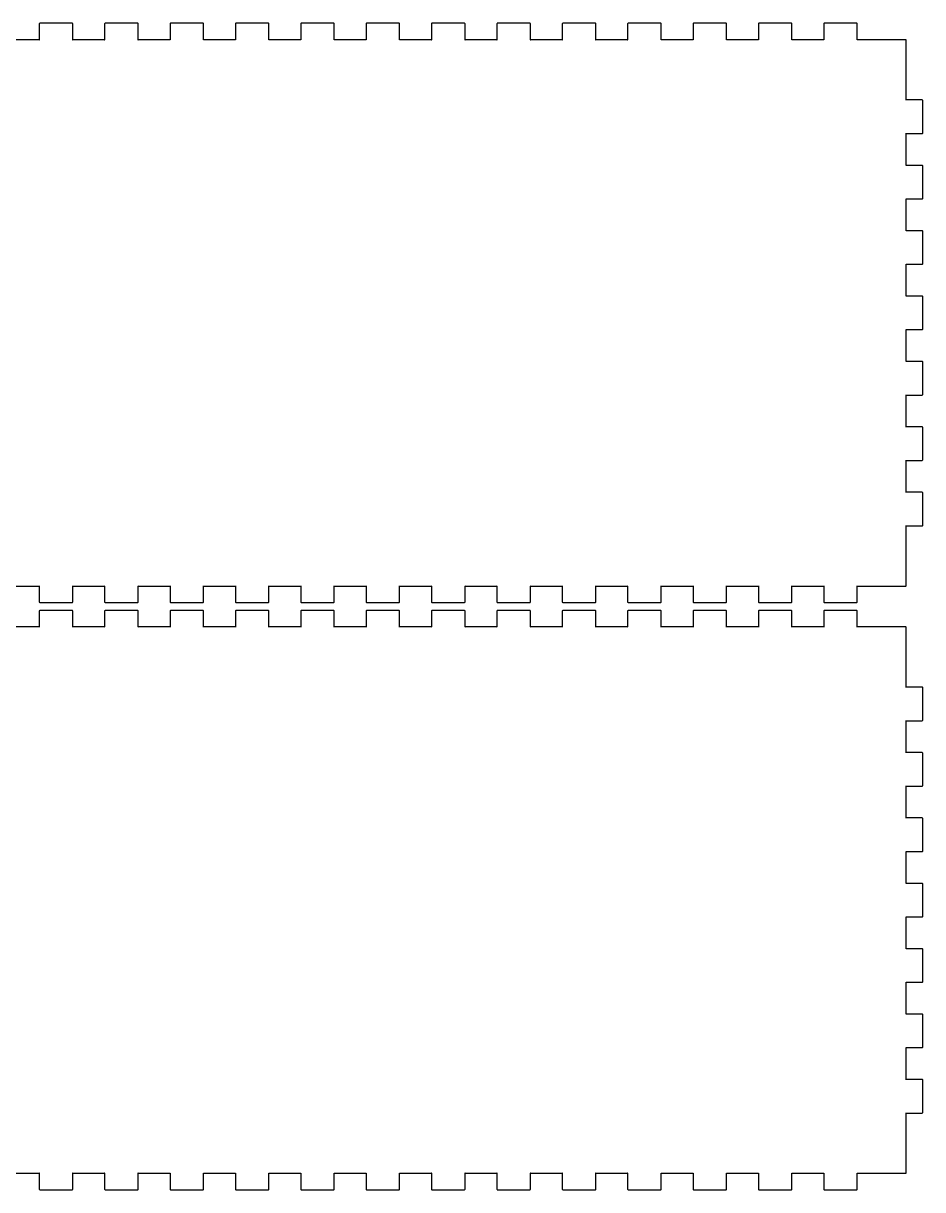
# Model space of a CAD drawing. Extents: x 0 to 440, y 0 to 679.
# Drawn here: x 220.2 to 440.3, y 0.1 to 285.5 of the extents above; entities that cross this region are included whole.
import ezdxf

# ---------------------------------------------------------------- set-up
doc = ezdxf.new("R2010")
doc.units = 0
doc.layers.add('Enclosure', color=7, linetype='CONTINUOUS')

msp = doc.modelspace()

# ---------------------------------------------------------------- linework, layer by layer
at = {"layer": 'Enclosure', "color": 7}
for points in [[(232.223116, 285.499783), (224.223112, 285.499783)], [(248.223124, 285.499783), (240.22312, 285.499783)], [(264.223132, 285.499783), (256.223128, 285.499783)], [(280.22314, 285.499783), (272.223136, 285.499783)], [(296.223148, 285.499783), (288.223144, 285.499783)], [(312.223156, 285.499783), (304.223152, 285.499783)], [(328.223164, 285.499783), (320.22316, 285.499783)], [(344.223172, 285.499783), (336.223168, 285.499783)], [(360.22318, 285.499783), (352.223176, 285.499783)], [(376.223188, 285.499783), (368.223184, 285.499783)], [(392.223196, 285.499783), (384.223192, 285.499783)], [(408.223204, 285.499783), (400.2232, 285.499783)], [(424.223212, 285.499783), (416.223208, 285.499783)], [(224.123112, 285.399783), (224.123112, 281.499781), (216.323108, 281.499781), (216.323108, 285.399783)], [(240.12312, 285.399783), (240.12312, 281.499781), (232.323116, 281.499781), (232.323116, 285.399783)], [(256.123128, 285.399783), (256.123128, 281.499781), (248.323124, 281.499781), (248.323124, 285.399783)], [(272.123136, 285.399783), (272.123136, 281.499781), (264.323132, 281.499781), (264.323132, 285.399783)], [(288.123144, 285.399783), (288.123144, 281.499781), (280.32314, 281.499781), (280.32314, 285.399783)], [(304.123152, 285.399783), (304.123152, 281.499781), (296.323148, 281.499781), (296.323148, 285.399783)], [(320.12316, 285.399783), (320.12316, 281.499781), (312.323156, 281.499781), (312.323156, 285.399783)], [(336.123168, 285.399783), (336.123168, 281.499781), (328.323164, 281.499781), (328.323164, 285.399783)], [(352.123176, 285.399783), (352.123176, 281.499781), (344.323172, 281.499781), (344.323172, 285.399783)], [(368.123184, 285.399783), (368.123184, 281.499781), (360.32318, 281.499781), (360.32318, 285.399783)], [(384.123192, 285.399783), (384.123192, 281.499781), (376.323188, 281.499781), (376.323188, 285.399783)], [(400.1232, 285.399783), (400.1232, 281.499781), (392.323196, 281.499781), (392.323196, 285.399783)], [(416.123208, 285.399783), (416.123208, 281.499781), (408.323204, 281.499781), (408.323204, 285.399783)], [(436.223218, 281.499781), (424.323212, 281.499781), (424.323212, 285.399783)], [(440.22322, 266.749774), (436.323218, 266.749774), (436.323218, 281.399781)], [(440.32322, 258.649769), (440.32322, 266.649774)], [(440.22322, 250.749766), (436.323218, 250.749766), (436.323218, 258.549769), (440.22322, 258.549769)], [(440.32322, 242.649761), (440.32322, 250.649765)], [(440.22322, 234.749758), (436.323218, 234.749758), (436.323218, 242.549761), (440.22322, 242.549761)], [(440.32322, 226.649753), (440.32322, 234.649757)], [(440.22322, 218.74975), (436.323218, 218.74975), (436.323218, 226.549753), (440.22322, 226.549753)], [(440.32322, 210.649745), (440.32322, 218.649749)], [(440.22322, 202.749742), (436.323218, 202.749742), (436.323218, 210.549745), (440.22322, 210.549745)], [(440.32322, 194.649737), (440.32322, 202.649741)], [(440.22322, 186.749733), (436.323218, 186.749733), (436.323218, 194.549737), (440.22322, 194.549737)], [(440.32322, 178.649729), (440.32322, 186.649733)], [(440.22322, 170.749725), (436.323218, 170.749725), (436.323218, 178.549729), (440.22322, 178.549729)], [(440.32322, 162.649721), (440.32322, 170.649725)], [(436.323218, 147.899714), (436.323218, 162.549721), (440.22322, 162.549721)], [(216.323108, 143.899712), (216.323108, 147.799714), (224.123112, 147.799714), (224.123112, 143.899712)], [(232.323116, 143.899712), (232.323116, 147.799714), (240.12312, 147.799714), (240.12312, 143.899712)], [(248.323124, 143.899712), (248.323124, 147.799714), (256.123128, 147.799714), (256.123128, 143.899712)], [(264.323132, 143.899712), (264.323132, 147.799714), (272.123136, 147.799714), (272.123136, 143.899712)], [(280.32314, 143.899712), (280.32314, 147.799714), (288.123144, 147.799714), (288.123144, 143.899712)], [(296.323148, 143.899712), (296.323148, 147.799714), (304.123152, 147.799714), (304.123152, 143.899712)], [(312.323156, 143.899712), (312.323156, 147.799714), (320.12316, 147.799714), (320.12316, 143.899712)], [(328.323164, 143.899712), (328.323164, 147.799714), (336.123168, 147.799714), (336.123168, 143.899712)], [(344.323172, 143.899712), (344.323172, 147.799714), (352.123176, 147.799714), (352.123176, 143.899712)], [(360.32318, 143.899712), (360.32318, 147.799714), (368.123184, 147.799714), (368.123184, 143.899712)], [(376.323188, 143.899712), (376.323188, 147.799714), (384.123192, 147.799714), (384.123192, 143.899712)], [(392.323196, 143.899712), (392.323196, 147.799714), (400.1232, 147.799714), (400.1232, 143.899712)], [(408.323204, 143.899712), (408.323204, 147.799714), (416.123208, 147.799714), (416.123208, 143.899712)], [(424.323212, 143.899712), (424.323212, 147.799714), (436.223218, 147.799714)], [(224.223112, 143.799712), (232.223116, 143.799712)], [(240.22312, 143.799712), (248.223124, 143.799712)], [(256.223128, 143.799712), (264.223132, 143.799712)], [(272.223136, 143.799712), (280.22314, 143.799712)], [(288.223144, 143.799712), (296.223148, 143.799712)], [(304.223152, 143.799712), (312.223156, 143.799712)], [(320.22316, 143.799712), (328.223164, 143.799712)], [(336.223168, 143.799712), (344.223172, 143.799712)], [(352.223176, 143.799712), (360.22318, 143.799712)], [(368.223184, 143.799712), (376.223188, 143.799712)], [(384.223192, 143.799712), (392.223196, 143.799712)], [(400.2232, 143.799712), (408.223204, 143.799712)], [(416.223208, 143.799712), (424.223212, 143.799712)], [(224.123112, 141.699711), (224.123112, 137.799709), (216.323108, 137.799709), (216.323108, 141.699711)], [(232.223116, 141.799711), (224.223112, 141.799711)], [(240.12312, 141.699711), (240.12312, 137.799709), (232.323116, 137.799709), (232.323116, 141.699711)], [(248.223124, 141.799711), (240.22312, 141.799711)], [(256.123128, 141.699711), (256.123128, 137.799709), (248.323124, 137.799709), (248.323124, 141.699711)], [(264.223132, 141.799711), (256.223128, 141.799711)], [(272.123136, 141.699711), (272.123136, 137.799709), (264.323132, 137.799709), (264.323132, 141.699711)], [(280.22314, 141.799711), (272.223136, 141.799711)], [(288.123144, 141.699711), (288.123144, 137.799709), (280.32314, 137.799709), (280.32314, 141.699711)], [(296.223148, 141.799711), (288.223144, 141.799711)], [(304.123152, 141.699711), (304.123152, 137.799709), (296.323148, 137.799709), (296.323148, 141.699711)], [(312.223156, 141.799711), (304.223152, 141.799711)], [(320.12316, 141.699711), (320.12316, 137.799709), (312.323156, 137.799709), (312.323156, 141.699711)], [(328.223164, 141.799711), (320.22316, 141.799711)], [(336.123168, 141.699711), (336.123168, 137.799709), (328.323164, 137.799709), (328.323164, 141.699711)], [(344.223172, 141.799711), (336.223168, 141.799711)], [(352.123176, 141.699711), (352.123176, 137.799709), (344.323172, 137.799709), (344.323172, 141.699711)], [(360.22318, 141.799711), (352.223176, 141.799711)], [(368.123184, 141.699711), (368.123184, 137.799709), (360.32318, 137.799709), (360.32318, 141.699711)], [(376.223188, 141.799711), (368.223184, 141.799711)], [(384.123192, 141.699711), (384.123192, 137.799709), (376.323188, 137.799709), (376.323188, 141.699711)], [(392.223196, 141.799711), (384.223192, 141.799711)], [(400.1232, 141.699711), (400.1232, 137.799709), (392.323196, 137.799709), (392.323196, 141.699711)], [(408.223204, 141.799711), (400.2232, 141.799711)], [(416.123208, 141.699711), (416.123208, 137.799709), (408.323204, 137.799709), (408.323204, 141.699711)], [(424.223212, 141.799711), (416.223208, 141.799711)], [(436.223218, 137.799709), (424.323212, 137.799709), (424.323212, 141.699711)], [(440.22322, 123.049702), (436.323218, 123.049702), (436.323218, 137.699709)], [(440.32322, 114.949698), (440.32322, 122.949702)], [(440.22322, 107.049694), (436.323218, 107.049694), (436.323218, 114.849698), (440.22322, 114.849698)], [(440.32322, 98.94969), (440.32322, 106.949694)], [(440.22322, 91.049686), (436.323218, 91.049686), (436.323218, 98.849689), (440.22322, 98.849689)], [(440.32322, 82.949682), (440.32322, 90.949686)], [(440.22322, 75.049678), (436.323218, 75.049678), (436.323218, 82.849681), (440.22322, 82.849681)], [(440.32322, 66.949674), (440.32322, 74.949678)], [(440.22322, 59.04967), (436.323218, 59.04967), (436.323218, 66.849673), (440.22322, 66.849673)], [(440.32322, 50.949666), (440.32322, 58.94967)], [(440.22322, 43.049662), (436.323218, 43.049662), (436.323218, 50.849665), (440.22322, 50.849665)], [(440.32322, 34.949657), (440.32322, 42.949662)], [(440.22322, 27.049654), (436.323218, 27.049654), (436.323218, 34.849657), (440.22322, 34.849657)], [(440.32322, 18.949649), (440.32322, 26.949653)], [(436.323218, 4.199642), (436.323218, 18.849649), (440.22322, 18.849649)], [(216.323108, 0.19964), (216.323108, 4.099642), (224.123112, 4.099642), (224.123112, 0.19964)], [(232.323116, 0.19964), (232.323116, 4.099642), (240.12312, 4.099642), (240.12312, 0.19964)], [(248.323124, 0.19964), (248.323124, 4.099642), (256.123128, 4.099642), (256.123128, 0.19964)], [(264.323132, 0.19964), (264.323132, 4.099642), (272.123136, 4.099642), (272.123136, 0.19964)], [(280.32314, 0.19964), (280.32314, 4.099642), (288.123144, 4.099642), (288.123144, 0.19964)], [(296.323148, 0.19964), (296.323148, 4.099642), (304.123152, 4.099642), (304.123152, 0.19964)], [(312.323156, 0.19964), (312.323156, 4.099642), (320.12316, 4.099642), (320.12316, 0.19964)], [(328.323164, 0.19964), (328.323164, 4.099642), (336.123168, 4.099642), (336.123168, 0.19964)], [(344.323172, 0.19964), (344.323172, 4.099642), (352.123176, 4.099642), (352.123176, 0.19964)], [(360.32318, 0.19964), (360.32318, 4.099642), (368.123184, 4.099642), (368.123184, 0.19964)], [(376.323188, 0.19964), (376.323188, 4.099642), (384.123192, 4.099642), (384.123192, 0.19964)], [(392.323196, 0.19964), (392.323196, 4.099642), (400.1232, 4.099642), (400.1232, 0.19964)], [(408.323204, 0.19964), (408.323204, 4.099642), (416.123208, 4.099642), (416.123208, 0.19964)], [(424.323212, 0.19964), (424.323212, 4.099642), (436.223218, 4.099642)], [(224.223112, 0.09964), (232.223116, 0.09964)], [(240.22312, 0.09964), (248.223124, 0.09964)], [(256.223128, 0.09964), (264.223132, 0.09964)], [(272.223136, 0.09964), (280.22314, 0.09964)], [(288.223144, 0.09964), (296.223148, 0.09964)], [(304.223152, 0.09964), (312.223156, 0.09964)], [(320.22316, 0.09964), (328.223164, 0.09964)], [(336.223168, 0.09964), (344.223172, 0.09964)], [(352.223176, 0.09964), (360.22318, 0.09964)], [(368.223184, 0.09964), (376.223188, 0.09964)], [(384.223192, 0.09964), (392.223196, 0.09964)], [(400.2232, 0.09964), (408.223204, 0.09964)], [(416.223208, 0.09964), (424.223212, 0.09964)]]:
    msp.add_lwpolyline(points, dxfattribs=at)
for points in [[(224.223112, 285.499783), (224.168112, 285.499783), (224.123112, 285.454783), (224.123112, 285.399783)], [(232.323116, 285.399783), (232.323116, 285.454783), (232.278116, 285.499783), (232.223116, 285.499783)], [(240.22312, 285.499783), (240.16812, 285.499783), (240.12312, 285.454783), (240.12312, 285.399783)], [(248.323124, 285.399783), (248.323124, 285.454783), (248.278124, 285.499783), (248.223124, 285.499783)], [(256.223128, 285.499783), (256.168128, 285.499783), (256.123128, 285.454783), (256.123128, 285.399783)], [(264.323132, 285.399783), (264.323132, 285.454783), (264.278132, 285.499783), (264.223132, 285.499783)], [(272.223136, 285.499783), (272.168136, 285.499783), (272.123136, 285.454783), (272.123136, 285.399783)], [(280.32314, 285.399783), (280.32314, 285.454783), (280.27814, 285.499783), (280.22314, 285.499783)], [(288.223144, 285.499783), (288.168144, 285.499783), (288.123144, 285.454783), (288.123144, 285.399783)], [(296.323148, 285.399783), (296.323148, 285.454783), (296.278148, 285.499783), (296.223148, 285.499783)], [(304.223152, 285.499783), (304.168152, 285.499783), (304.123152, 285.454783), (304.123152, 285.399783)], [(312.323156, 285.399783), (312.323156, 285.454783), (312.278156, 285.499783), (312.223156, 285.499783)], [(320.22316, 285.499783), (320.16816, 285.499783), (320.12316, 285.454783), (320.12316, 285.399783)], [(328.323164, 285.399783), (328.323164, 285.454783), (328.278164, 285.499783), (328.223164, 285.499783)], [(336.223168, 285.499783), (336.168168, 285.499783), (336.123168, 285.454783), (336.123168, 285.399783)], [(344.323172, 285.399783), (344.323172, 285.454783), (344.278172, 285.499783), (344.223172, 285.499783)], [(352.223176, 285.499783), (352.168176, 285.499783), (352.123176, 285.454783), (352.123176, 285.399783)], [(360.32318, 285.399783), (360.32318, 285.454783), (360.27818, 285.499783), (360.22318, 285.499783)], [(368.223184, 285.499783), (368.168184, 285.499783), (368.123184, 285.454783), (368.123184, 285.399783)], [(376.323188, 285.399783), (376.323188, 285.454783), (376.278188, 285.499783), (376.223188, 285.499783)], [(384.223192, 285.499783), (384.168192, 285.499783), (384.123192, 285.454783), (384.123192, 285.399783)], [(392.323196, 285.399783), (392.323196, 285.454783), (392.278196, 285.499783), (392.223196, 285.499783)], [(400.2232, 285.499783), (400.1682, 285.499783), (400.1232, 285.454783), (400.1232, 285.399783)], [(408.323204, 285.399783), (408.323204, 285.454783), (408.278204, 285.499783), (408.223204, 285.499783)], [(416.223208, 285.499783), (416.168208, 285.499783), (416.123208, 285.454783), (416.123208, 285.399783)], [(424.323212, 285.399783), (424.323212, 285.454783), (424.278212, 285.499783), (424.223212, 285.499783)], [(224.123112, 281.499781), (224.123112, 281.399781), (224.223112, 281.499781), (224.123112, 281.499781)], [(232.323116, 281.499781), (232.223116, 281.499781), (232.323116, 281.399781), (232.323116, 281.499781)], [(240.12312, 281.499781), (240.12312, 281.399781), (240.22312, 281.499781), (240.12312, 281.499781)], [(248.323124, 281.499781), (248.223124, 281.499781), (248.323124, 281.399781), (248.323124, 281.499781)], [(256.123128, 281.499781), (256.123128, 281.399781), (256.223128, 281.499781), (256.123128, 281.499781)], [(264.323132, 281.499781), (264.223132, 281.499781), (264.323132, 281.399781), (264.323132, 281.499781)], [(272.123136, 281.499781), (272.123136, 281.399781), (272.223136, 281.499781), (272.123136, 281.499781)], [(280.32314, 281.499781), (280.22314, 281.499781), (280.32314, 281.399781), (280.32314, 281.499781)], [(288.123144, 281.499781), (288.123144, 281.399781), (288.223144, 281.499781), (288.123144, 281.499781)], [(296.323148, 281.499781), (296.223148, 281.499781), (296.323148, 281.399781), (296.323148, 281.499781)], [(304.123152, 281.499781), (304.123152, 281.399781), (304.223152, 281.499781), (304.123152, 281.499781)], [(312.323156, 281.499781), (312.223156, 281.499781), (312.323156, 281.399781), (312.323156, 281.499781)], [(320.12316, 281.499781), (320.12316, 281.399781), (320.22316, 281.499781), (320.12316, 281.499781)], [(328.323164, 281.499781), (328.223164, 281.499781), (328.323164, 281.399781), (328.323164, 281.499781)], [(336.123168, 281.499781), (336.123168, 281.399781), (336.223168, 281.499781), (336.123168, 281.499781)], [(344.323172, 281.499781), (344.223172, 281.499781), (344.323172, 281.399781), (344.323172, 281.499781)], [(352.123176, 281.499781), (352.123176, 281.399781), (352.223176, 281.499781), (352.123176, 281.499781)], [(360.32318, 281.499781), (360.22318, 281.499781), (360.32318, 281.399781), (360.32318, 281.499781)], [(368.123184, 281.499781), (368.123184, 281.399781), (368.223184, 281.499781), (368.123184, 281.499781)], [(376.323188, 281.499781), (376.223188, 281.499781), (376.323188, 281.399781), (376.323188, 281.499781)], [(384.123192, 281.499781), (384.123192, 281.399781), (384.223192, 281.499781), (384.123192, 281.499781)], [(392.323196, 281.499781), (392.223196, 281.499781), (392.323196, 281.399781), (392.323196, 281.499781)], [(400.1232, 281.499781), (400.1232, 281.399781), (400.2232, 281.499781), (400.1232, 281.499781)], [(408.323204, 281.499781), (408.223204, 281.499781), (408.323204, 281.399781), (408.323204, 281.499781)], [(416.123208, 281.499781), (416.123208, 281.399781), (416.223208, 281.499781), (416.123208, 281.499781)], [(424.323212, 281.499781), (424.223212, 281.499781), (424.323212, 281.399781), (424.323212, 281.499781)], [(436.323218, 281.399781), (436.323218, 281.454781), (436.278218, 281.499781), (436.223218, 281.499781)], [(436.323218, 266.749774), (436.223218, 266.749774), (436.323218, 266.649774), (436.323218, 266.749774)], [(440.32322, 266.649774), (440.32322, 266.704774), (440.27822, 266.749774), (440.22322, 266.749774)], [(436.323218, 258.549769), (436.323218, 258.649769), (436.223218, 258.549769), (436.323218, 258.549769)], [(440.22322, 258.549769), (440.27822, 258.549769), (440.32322, 258.594769), (440.32322, 258.649769)], [(436.323218, 250.749766), (436.223218, 250.749766), (436.323218, 250.649765), (436.323218, 250.749766)], [(440.32322, 250.649765), (440.32322, 250.704766), (440.27822, 250.749766), (440.22322, 250.749766)], [(436.323218, 242.549761), (436.323218, 242.649761), (436.223218, 242.549761), (436.323218, 242.549761)], [(440.22322, 242.549761), (440.27822, 242.549761), (440.32322, 242.594761), (440.32322, 242.649761)], [(436.323218, 234.749758), (436.223218, 234.749758), (436.323218, 234.649757), (436.323218, 234.749758)], [(440.32322, 234.649757), (440.32322, 234.704758), (440.27822, 234.749758), (440.22322, 234.749758)], [(436.323218, 226.549753), (436.323218, 226.649753), (436.223218, 226.549753), (436.323218, 226.549753)], [(440.22322, 226.549753), (440.27822, 226.549753), (440.32322, 226.594753), (440.32322, 226.649753)], [(436.323218, 218.74975), (436.223218, 218.74975), (436.323218, 218.649749), (436.323218, 218.74975)], [(440.32322, 218.649749), (440.32322, 218.704749), (440.27822, 218.74975), (440.22322, 218.74975)], [(436.323218, 210.549745), (436.323218, 210.649745), (436.223218, 210.549745), (436.323218, 210.549745)], [(440.22322, 210.549745), (440.27822, 210.549745), (440.32322, 210.594745), (440.32322, 210.649745)], [(436.323218, 202.749742), (436.223218, 202.749742), (436.323218, 202.649741), (436.323218, 202.749742)], [(440.32322, 202.649741), (440.32322, 202.704741), (440.27822, 202.749742), (440.22322, 202.749742)], [(436.323218, 194.549737), (436.323218, 194.649737), (436.223218, 194.549737), (436.323218, 194.549737)], [(440.22322, 194.549737), (440.27822, 194.549737), (440.32322, 194.594737), (440.32322, 194.649737)], [(436.323218, 186.749733), (436.223218, 186.749733), (436.323218, 186.649733), (436.323218, 186.749733)], [(440.32322, 186.649733), (440.32322, 186.704733), (440.27822, 186.749733), (440.22322, 186.749733)], [(436.323218, 178.549729), (436.323218, 178.649729), (436.223218, 178.549729), (436.323218, 178.549729)], [(440.22322, 178.549729), (440.27822, 178.549729), (440.32322, 178.594729), (440.32322, 178.649729)], [(436.323218, 170.749725), (436.223218, 170.749725), (436.323218, 170.649725), (436.323218, 170.749725)], [(440.32322, 170.649725), (440.32322, 170.704725), (440.27822, 170.749725), (440.22322, 170.749725)], [(436.323218, 162.549721), (436.323218, 162.649721), (436.223218, 162.549721), (436.323218, 162.549721)], [(440.22322, 162.549721), (440.27822, 162.549721), (440.32322, 162.594721), (440.32322, 162.649721)], [(224.123112, 147.799714), (224.223112, 147.799714), (224.123112, 147.899714), (224.123112, 147.799714)], [(232.323116, 147.799714), (232.323116, 147.899714), (232.223116, 147.799714), (232.323116, 147.799714)], [(240.12312, 147.799714), (240.22312, 147.799714), (240.12312, 147.899714), (240.12312, 147.799714)], [(248.323124, 147.799714), (248.323124, 147.899714), (248.223124, 147.799714), (248.323124, 147.799714)], [(256.123128, 147.799714), (256.223128, 147.799714), (256.123128, 147.899714), (256.123128, 147.799714)], [(264.323132, 147.799714), (264.323132, 147.899714), (264.223132, 147.799714), (264.323132, 147.799714)], [(272.123136, 147.799714), (272.223136, 147.799714), (272.123136, 147.899714), (272.123136, 147.799714)], [(280.32314, 147.799714), (280.32314, 147.899714), (280.22314, 147.799714), (280.32314, 147.799714)], [(288.123144, 147.799714), (288.223144, 147.799714), (288.123144, 147.899714), (288.123144, 147.799714)], [(296.323148, 147.799714), (296.323148, 147.899714), (296.223148, 147.799714), (296.323148, 147.799714)], [(304.123152, 147.799714), (304.223152, 147.799714), (304.123152, 147.899714), (304.123152, 147.799714)], [(312.323156, 147.799714), (312.323156, 147.899714), (312.223156, 147.799714), (312.323156, 147.799714)], [(320.12316, 147.799714), (320.22316, 147.799714), (320.12316, 147.899714), (320.12316, 147.799714)], [(328.323164, 147.799714), (328.323164, 147.899714), (328.223164, 147.799714), (328.323164, 147.799714)], [(336.123168, 147.799714), (336.223168, 147.799714), (336.123168, 147.899714), (336.123168, 147.799714)], [(344.323172, 147.799714), (344.323172, 147.899714), (344.223172, 147.799714), (344.323172, 147.799714)], [(352.123176, 147.799714), (352.223176, 147.799714), (352.123176, 147.899714), (352.123176, 147.799714)], [(360.32318, 147.799714), (360.32318, 147.899714), (360.22318, 147.799714), (360.32318, 147.799714)], [(368.123184, 147.799714), (368.223184, 147.799714), (368.123184, 147.899714), (368.123184, 147.799714)], [(376.323188, 147.799714), (376.323188, 147.899714), (376.223188, 147.799714), (376.323188, 147.799714)], [(384.123192, 147.799714), (384.223192, 147.799714), (384.123192, 147.899714), (384.123192, 147.799714)], [(392.323196, 147.799714), (392.323196, 147.899714), (392.223196, 147.799714), (392.323196, 147.799714)], [(400.1232, 147.799714), (400.2232, 147.799714), (400.1232, 147.899714), (400.1232, 147.799714)], [(408.323204, 147.799714), (408.323204, 147.899714), (408.223204, 147.799714), (408.323204, 147.799714)], [(416.123208, 147.799714), (416.223208, 147.799714), (416.123208, 147.899714), (416.123208, 147.799714)], [(424.323212, 147.799714), (424.323212, 147.899714), (424.223212, 147.799714), (424.323212, 147.799714)], [(436.223218, 147.799714), (436.278218, 147.799714), (436.323218, 147.844714), (436.323218, 147.899714)], [(224.123112, 143.899712), (224.123112, 143.844712), (224.168112, 143.799712), (224.223112, 143.799712)], [(232.223116, 143.799712), (232.278116, 143.799712), (232.323116, 143.844712), (232.323116, 143.899712)], [(240.12312, 143.899712), (240.12312, 143.844712), (240.16812, 143.799712), (240.22312, 143.799712)], [(248.223124, 143.799712), (248.278124, 143.799712), (248.323124, 143.844712), (248.323124, 143.899712)], [(256.123128, 143.899712), (256.123128, 143.844712), (256.168128, 143.799712), (256.223128, 143.799712)], [(264.223132, 143.799712), (264.278132, 143.799712), (264.323132, 143.844712), (264.323132, 143.899712)], [(272.123136, 143.899712), (272.123136, 143.844712), (272.168136, 143.799712), (272.223136, 143.799712)], [(280.22314, 143.799712), (280.27814, 143.799712), (280.32314, 143.844712), (280.32314, 143.899712)], [(288.123144, 143.899712), (288.123144, 143.844712), (288.168144, 143.799712), (288.223144, 143.799712)], [(296.223148, 143.799712), (296.278148, 143.799712), (296.323148, 143.844712), (296.323148, 143.899712)], [(304.123152, 143.899712), (304.123152, 143.844712), (304.168152, 143.799712), (304.223152, 143.799712)], [(312.223156, 143.799712), (312.278156, 143.799712), (312.323156, 143.844712), (312.323156, 143.899712)], [(320.12316, 143.899712), (320.12316, 143.844712), (320.16816, 143.799712), (320.22316, 143.799712)], [(328.223164, 143.799712), (328.278164, 143.799712), (328.323164, 143.844712), (328.323164, 143.899712)], [(336.123168, 143.899712), (336.123168, 143.844712), (336.168168, 143.799712), (336.223168, 143.799712)], [(344.223172, 143.799712), (344.278172, 143.799712), (344.323172, 143.844712), (344.323172, 143.899712)], [(352.123176, 143.899712), (352.123176, 143.844712), (352.168176, 143.799712), (352.223176, 143.799712)], [(360.22318, 143.799712), (360.27818, 143.799712), (360.32318, 143.844712), (360.32318, 143.899712)], [(368.123184, 143.899712), (368.123184, 143.844712), (368.168184, 143.799712), (368.223184, 143.799712)], [(376.223188, 143.799712), (376.278188, 143.799712), (376.323188, 143.844712), (376.323188, 143.899712)], [(384.123192, 143.899712), (384.123192, 143.844712), (384.168192, 143.799712), (384.223192, 143.799712)], [(392.223196, 143.799712), (392.278196, 143.799712), (392.323196, 143.844712), (392.323196, 143.899712)], [(400.1232, 143.899712), (400.1232, 143.844712), (400.1682, 143.799712), (400.2232, 143.799712)], [(408.223204, 143.799712), (408.278204, 143.799712), (408.323204, 143.844712), (408.323204, 143.899712)], [(416.123208, 143.899712), (416.123208, 143.844712), (416.168208, 143.799712), (416.223208, 143.799712)], [(424.223212, 143.799712), (424.278212, 143.799712), (424.323212, 143.844712), (424.323212, 143.899712)], [(224.223112, 141.799711), (224.168112, 141.799711), (224.123112, 141.754711), (224.123112, 141.699711)], [(232.323116, 141.699711), (232.323116, 141.754711), (232.278116, 141.799711), (232.223116, 141.799711)], [(240.22312, 141.799711), (240.16812, 141.799711), (240.12312, 141.754711), (240.12312, 141.699711)], [(248.323124, 141.699711), (248.323124, 141.754711), (248.278124, 141.799711), (248.223124, 141.799711)], [(256.223128, 141.799711), (256.168128, 141.799711), (256.123128, 141.754711), (256.123128, 141.699711)], [(264.323132, 141.699711), (264.323132, 141.754711), (264.278132, 141.799711), (264.223132, 141.799711)], [(272.223136, 141.799711), (272.168136, 141.799711), (272.123136, 141.754711), (272.123136, 141.699711)], [(280.32314, 141.699711), (280.32314, 141.754711), (280.27814, 141.799711), (280.22314, 141.799711)], [(288.223144, 141.799711), (288.168144, 141.799711), (288.123144, 141.754711), (288.123144, 141.699711)], [(296.323148, 141.699711), (296.323148, 141.754711), (296.278148, 141.799711), (296.223148, 141.799711)], [(304.223152, 141.799711), (304.168152, 141.799711), (304.123152, 141.754711), (304.123152, 141.699711)], [(312.323156, 141.699711), (312.323156, 141.754711), (312.278156, 141.799711), (312.223156, 141.799711)], [(320.22316, 141.799711), (320.16816, 141.799711), (320.12316, 141.754711), (320.12316, 141.699711)], [(328.323164, 141.699711), (328.323164, 141.754711), (328.278164, 141.799711), (328.223164, 141.799711)], [(336.223168, 141.799711), (336.168168, 141.799711), (336.123168, 141.754711), (336.123168, 141.699711)], [(344.323172, 141.699711), (344.323172, 141.754711), (344.278172, 141.799711), (344.223172, 141.799711)], [(352.223176, 141.799711), (352.168176, 141.799711), (352.123176, 141.754711), (352.123176, 141.699711)], [(360.32318, 141.699711), (360.32318, 141.754711), (360.27818, 141.799711), (360.22318, 141.799711)], [(368.223184, 141.799711), (368.168184, 141.799711), (368.123184, 141.754711), (368.123184, 141.699711)], [(376.323188, 141.699711), (376.323188, 141.754711), (376.278188, 141.799711), (376.223188, 141.799711)], [(384.223192, 141.799711), (384.168192, 141.799711), (384.123192, 141.754711), (384.123192, 141.699711)], [(392.323196, 141.699711), (392.323196, 141.754711), (392.278196, 141.799711), (392.223196, 141.799711)], [(400.2232, 141.799711), (400.1682, 141.799711), (400.1232, 141.754711), (400.1232, 141.699711)], [(408.323204, 141.699711), (408.323204, 141.754711), (408.278204, 141.799711), (408.223204, 141.799711)], [(416.223208, 141.799711), (416.168208, 141.799711), (416.123208, 141.754711), (416.123208, 141.699711)], [(424.323212, 141.699711), (424.323212, 141.754711), (424.278212, 141.799711), (424.223212, 141.799711)], [(224.123112, 137.799709), (224.123112, 137.699709), (224.223112, 137.799709), (224.123112, 137.799709)], [(232.323116, 137.799709), (232.223116, 137.799709), (232.323116, 137.699709), (232.323116, 137.799709)], [(240.12312, 137.799709), (240.12312, 137.699709), (240.22312, 137.799709), (240.12312, 137.799709)], [(248.323124, 137.799709), (248.223124, 137.799709), (248.323124, 137.699709), (248.323124, 137.799709)], [(256.123128, 137.799709), (256.123128, 137.699709), (256.223128, 137.799709), (256.123128, 137.799709)], [(264.323132, 137.799709), (264.223132, 137.799709), (264.323132, 137.699709), (264.323132, 137.799709)], [(272.123136, 137.799709), (272.123136, 137.699709), (272.223136, 137.799709), (272.123136, 137.799709)], [(280.32314, 137.799709), (280.22314, 137.799709), (280.32314, 137.699709), (280.32314, 137.799709)], [(288.123144, 137.799709), (288.123144, 137.699709), (288.223144, 137.799709), (288.123144, 137.799709)], [(296.323148, 137.799709), (296.223148, 137.799709), (296.323148, 137.699709), (296.323148, 137.799709)], [(304.123152, 137.799709), (304.123152, 137.699709), (304.223152, 137.799709), (304.123152, 137.799709)], [(312.323156, 137.799709), (312.223156, 137.799709), (312.323156, 137.699709), (312.323156, 137.799709)], [(320.12316, 137.799709), (320.12316, 137.699709), (320.22316, 137.799709), (320.12316, 137.799709)], [(328.323164, 137.799709), (328.223164, 137.799709), (328.323164, 137.699709), (328.323164, 137.799709)], [(336.123168, 137.799709), (336.123168, 137.699709), (336.223168, 137.799709), (336.123168, 137.799709)], [(344.323172, 137.799709), (344.223172, 137.799709), (344.323172, 137.699709), (344.323172, 137.799709)], [(352.123176, 137.799709), (352.123176, 137.699709), (352.223176, 137.799709), (352.123176, 137.799709)], [(360.32318, 137.799709), (360.22318, 137.799709), (360.32318, 137.699709), (360.32318, 137.799709)], [(368.123184, 137.799709), (368.123184, 137.699709), (368.223184, 137.799709), (368.123184, 137.799709)], [(376.323188, 137.799709), (376.223188, 137.799709), (376.323188, 137.699709), (376.323188, 137.799709)], [(384.123192, 137.799709), (384.123192, 137.699709), (384.223192, 137.799709), (384.123192, 137.799709)], [(392.323196, 137.799709), (392.223196, 137.799709), (392.323196, 137.699709), (392.323196, 137.799709)], [(400.1232, 137.799709), (400.1232, 137.699709), (400.2232, 137.799709), (400.1232, 137.799709)], [(408.323204, 137.799709), (408.223204, 137.799709), (408.323204, 137.699709), (408.323204, 137.799709)], [(416.123208, 137.799709), (416.123208, 137.699709), (416.223208, 137.799709), (416.123208, 137.799709)], [(424.323212, 137.799709), (424.223212, 137.799709), (424.323212, 137.699709), (424.323212, 137.799709)], [(436.323218, 137.699709), (436.323218, 137.754709), (436.278218, 137.799709), (436.223218, 137.799709)], [(436.323218, 123.049702), (436.223218, 123.049702), (436.323218, 122.949702), (436.323218, 123.049702)], [(440.32322, 122.949702), (440.32322, 123.004702), (440.27822, 123.049702), (440.22322, 123.049702)], [(436.323218, 114.849698), (436.323218, 114.949698), (436.223218, 114.849698), (436.323218, 114.849698)], [(440.22322, 114.849698), (440.27822, 114.849698), (440.32322, 114.894698), (440.32322, 114.949698)], [(436.323218, 107.049694), (436.223218, 107.049694), (436.323218, 106.949694), (436.323218, 107.049694)], [(440.32322, 106.949694), (440.32322, 107.004694), (440.27822, 107.049694), (440.22322, 107.049694)], [(436.323218, 98.849689), (436.323218, 98.94969), (436.223218, 98.849689), (436.323218, 98.849689)], [(440.22322, 98.849689), (440.27822, 98.849689), (440.32322, 98.89469), (440.32322, 98.94969)], [(436.323218, 91.049686), (436.223218, 91.049686), (436.323218, 90.949686), (436.323218, 91.049686)], [(440.32322, 90.949686), (440.32322, 91.004686), (440.27822, 91.049686), (440.22322, 91.049686)], [(436.323218, 82.849681), (436.323218, 82.949682), (436.223218, 82.849681), (436.323218, 82.849681)], [(440.22322, 82.849681), (440.27822, 82.849681), (440.32322, 82.894682), (440.32322, 82.949682)], [(436.323218, 75.049678), (436.223218, 75.049678), (436.323218, 74.949678), (436.323218, 75.049678)], [(440.32322, 74.949678), (440.32322, 75.004678), (440.27822, 75.049678), (440.22322, 75.049678)], [(436.323218, 66.849673), (436.323218, 66.949674), (436.223218, 66.849673), (436.323218, 66.849673)], [(440.22322, 66.849673), (440.27822, 66.849673), (440.32322, 66.894673), (440.32322, 66.949674)], [(436.323218, 59.04967), (436.223218, 59.04967), (436.323218, 58.94967), (436.323218, 59.04967)], [(440.32322, 58.94967), (440.32322, 59.00467), (440.27822, 59.04967), (440.22322, 59.04967)], [(436.323218, 50.849665), (436.323218, 50.949666), (436.223218, 50.849665), (436.323218, 50.849665)], [(440.22322, 50.849665), (440.27822, 50.849665), (440.32322, 50.894665), (440.32322, 50.949666)], [(436.323218, 43.049662), (436.223218, 43.049662), (436.323218, 42.949662), (436.323218, 43.049662)], [(440.32322, 42.949662), (440.32322, 43.004662), (440.27822, 43.049662), (440.22322, 43.049662)], [(436.323218, 34.849657), (436.323218, 34.949657), (436.223218, 34.849657), (436.323218, 34.849657)], [(440.22322, 34.849657), (440.27822, 34.849657), (440.32322, 34.894657), (440.32322, 34.949657)], [(436.323218, 27.049654), (436.223218, 27.049654), (436.323218, 26.949653), (436.323218, 27.049654)], [(440.32322, 26.949653), (440.32322, 27.004654), (440.27822, 27.049654), (440.22322, 27.049654)], [(436.323218, 18.849649), (436.323218, 18.949649), (436.223218, 18.849649), (436.323218, 18.849649)], [(440.22322, 18.849649), (440.27822, 18.849649), (440.32322, 18.894649), (440.32322, 18.949649)], [(224.123112, 4.099642), (224.223112, 4.099642), (224.123112, 4.199642), (224.123112, 4.099642)], [(232.323116, 4.099642), (232.323116, 4.199642), (232.223116, 4.099642), (232.323116, 4.099642)], [(240.12312, 4.099642), (240.22312, 4.099642), (240.12312, 4.199642), (240.12312, 4.099642)], [(248.323124, 4.099642), (248.323124, 4.199642), (248.223124, 4.099642), (248.323124, 4.099642)], [(256.123128, 4.099642), (256.223128, 4.099642), (256.123128, 4.199642), (256.123128, 4.099642)], [(264.323132, 4.099642), (264.323132, 4.199642), (264.223132, 4.099642), (264.323132, 4.099642)], [(272.123136, 4.099642), (272.223136, 4.099642), (272.123136, 4.199642), (272.123136, 4.099642)], [(280.32314, 4.099642), (280.32314, 4.199642), (280.22314, 4.099642), (280.32314, 4.099642)], [(288.123144, 4.099642), (288.223144, 4.099642), (288.123144, 4.199642), (288.123144, 4.099642)], [(296.323148, 4.099642), (296.323148, 4.199642), (296.223148, 4.099642), (296.323148, 4.099642)], [(304.123152, 4.099642), (304.223152, 4.099642), (304.123152, 4.199642), (304.123152, 4.099642)], [(312.323156, 4.099642), (312.323156, 4.199642), (312.223156, 4.099642), (312.323156, 4.099642)], [(320.12316, 4.099642), (320.22316, 4.099642), (320.12316, 4.199642), (320.12316, 4.099642)], [(328.323164, 4.099642), (328.323164, 4.199642), (328.223164, 4.099642), (328.323164, 4.099642)], [(336.123168, 4.099642), (336.223168, 4.099642), (336.123168, 4.199642), (336.123168, 4.099642)], [(344.323172, 4.099642), (344.323172, 4.199642), (344.223172, 4.099642), (344.323172, 4.099642)], [(352.123176, 4.099642), (352.223176, 4.099642), (352.123176, 4.199642), (352.123176, 4.099642)], [(360.32318, 4.099642), (360.32318, 4.199642), (360.22318, 4.099642), (360.32318, 4.099642)], [(368.123184, 4.099642), (368.223184, 4.099642), (368.123184, 4.199642), (368.123184, 4.099642)], [(376.323188, 4.099642), (376.323188, 4.199642), (376.223188, 4.099642), (376.323188, 4.099642)], [(384.123192, 4.099642), (384.223192, 4.099642), (384.123192, 4.199642), (384.123192, 4.099642)], [(392.323196, 4.099642), (392.323196, 4.199642), (392.223196, 4.099642), (392.323196, 4.099642)], [(400.1232, 4.099642), (400.2232, 4.099642), (400.1232, 4.199642), (400.1232, 4.099642)], [(408.323204, 4.099642), (408.323204, 4.199642), (408.223204, 4.099642), (408.323204, 4.099642)], [(416.123208, 4.099642), (416.223208, 4.099642), (416.123208, 4.199642), (416.123208, 4.099642)], [(424.323212, 4.099642), (424.323212, 4.199642), (424.223212, 4.099642), (424.323212, 4.099642)], [(436.223218, 4.099642), (436.278218, 4.099642), (436.323218, 4.144642), (436.323218, 4.199642)], [(224.123112, 0.19964), (224.123112, 0.14464), (224.168112, 0.09964), (224.223112, 0.09964)], [(232.223116, 0.09964), (232.278116, 0.09964), (232.323116, 0.14464), (232.323116, 0.19964)], [(240.12312, 0.19964), (240.12312, 0.14464), (240.16812, 0.09964), (240.22312, 0.09964)], [(248.223124, 0.09964), (248.278124, 0.09964), (248.323124, 0.14464), (248.323124, 0.19964)], [(256.123128, 0.19964), (256.123128, 0.14464), (256.168128, 0.09964), (256.223128, 0.09964)], [(264.223132, 0.09964), (264.278132, 0.09964), (264.323132, 0.14464), (264.323132, 0.19964)], [(272.123136, 0.19964), (272.123136, 0.14464), (272.168136, 0.09964), (272.223136, 0.09964)], [(280.22314, 0.09964), (280.27814, 0.09964), (280.32314, 0.14464), (280.32314, 0.19964)], [(288.123144, 0.19964), (288.123144, 0.14464), (288.168144, 0.09964), (288.223144, 0.09964)], [(296.223148, 0.09964), (296.278148, 0.09964), (296.323148, 0.14464), (296.323148, 0.19964)], [(304.123152, 0.19964), (304.123152, 0.14464), (304.168152, 0.09964), (304.223152, 0.09964)], [(312.223156, 0.09964), (312.278156, 0.09964), (312.323156, 0.14464), (312.323156, 0.19964)], [(320.12316, 0.19964), (320.12316, 0.14464), (320.16816, 0.09964), (320.22316, 0.09964)], [(328.223164, 0.09964), (328.278164, 0.09964), (328.323164, 0.14464), (328.323164, 0.19964)], [(336.123168, 0.19964), (336.123168, 0.14464), (336.168168, 0.09964), (336.223168, 0.09964)], [(344.223172, 0.09964), (344.278172, 0.09964), (344.323172, 0.14464), (344.323172, 0.19964)], [(352.123176, 0.19964), (352.123176, 0.14464), (352.168176, 0.09964), (352.223176, 0.09964)], [(360.22318, 0.09964), (360.27818, 0.09964), (360.32318, 0.14464), (360.32318, 0.19964)], [(368.123184, 0.19964), (368.123184, 0.14464), (368.168184, 0.09964), (368.223184, 0.09964)], [(376.223188, 0.09964), (376.278188, 0.09964), (376.323188, 0.14464), (376.323188, 0.19964)], [(384.123192, 0.19964), (384.123192, 0.14464), (384.168192, 0.09964), (384.223192, 0.09964)], [(392.223196, 0.09964), (392.278196, 0.09964), (392.323196, 0.14464), (392.323196, 0.19964)], [(400.1232, 0.19964), (400.1232, 0.14464), (400.1682, 0.09964), (400.2232, 0.09964)], [(408.223204, 0.09964), (408.278204, 0.09964), (408.323204, 0.14464), (408.323204, 0.19964)], [(416.123208, 0.19964), (416.123208, 0.14464), (416.168208, 0.09964), (416.223208, 0.09964)], [(424.223212, 0.09964), (424.278212, 0.09964), (424.323212, 0.14464), (424.323212, 0.19964)]]:
    msp.add_open_spline(points, degree=3, dxfattribs=at)

doc.saveas('drawing.dxf')
